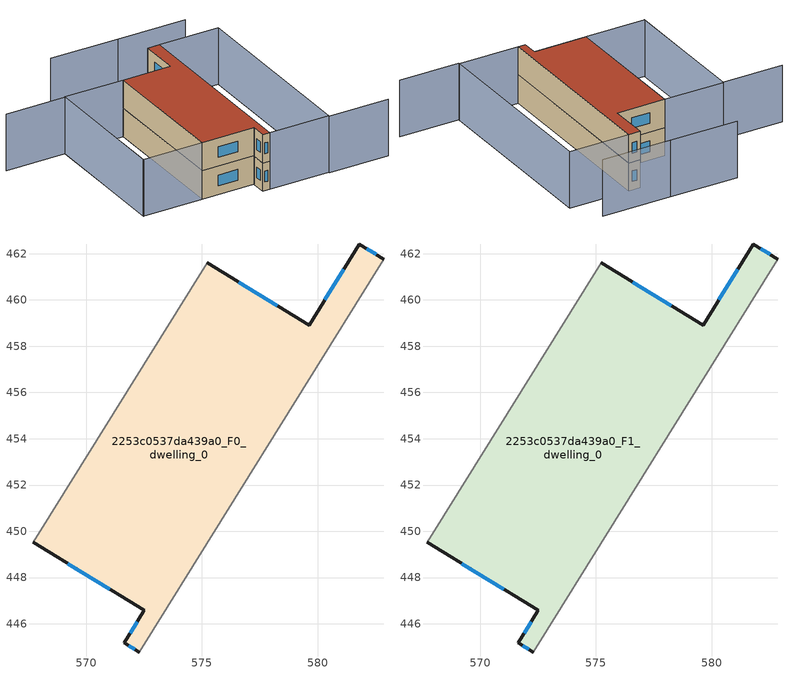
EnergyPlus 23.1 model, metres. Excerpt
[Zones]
2253c0537da439a0_F0_dwelling_0
 floor ground (EU_floor_Construction): 582.86,461.76 572.3,444.78 571.65,445.18 572.46,446.52 572.51,446.59 567.71,449.52 575.23,461.6 579.64,458.9 581.79,462.42 z0
 wall outside (EU_wall_Construction): 582.86,461.76 581.79,462.42 579.64,458.9 575.23,461.6 / 567.71,449.52 572.51,446.59 572.46,446.52 571.65,445.18 572.3,444.78 z0:3
 wall adiabatic (EU_wall_Construction): 572.3,444.78 582.86,461.76 / 575.23,461.6 567.71,449.52 z0:3
 window (EU_Window_Construction): 578.27,459.74 576.6,460.76 / 581.12,461.32 580.31,460 / 582.53,461.96 582.13,462.21 / 571.85,445.06 572.1,444.91 / 572.21,446.1 571.9,445.6 / 569.21,448.61 571.01,447.5 z0.93:2.07
2253c0537da439a0_F1_dwelling_0
 floor to 2253c0537da439a0_F0_dwelling_0 (EU_floor_Construction): 582.86,461.76 572.3,444.78 571.65,445.18 572.46,446.52 572.51,446.59 567.71,449.52 575.23,461.6 579.64,458.9 581.79,462.42 z3
 wall outside (EU_wall_Construction): 582.86,461.76 581.79,462.42 579.64,458.9 575.23,461.6 / 567.71,449.52 572.51,446.59 572.46,446.52 571.65,445.18 572.3,444.78 z3:6
 wall adiabatic (EU_wall_Construction): 572.3,444.78 582.86,461.76 / 575.23,461.6 567.71,449.52 z3:6
 window (EU_Window_Construction): 578.27,459.74 576.6,460.76 / 581.12,461.32 580.31,460 / 582.53,461.96 582.13,462.21 / 571.85,445.06 572.1,444.91 / 572.21,446.1 571.9,445.6 / 569.21,448.61 571.01,447.5 z3.93:5.07
 roof outside (EU_roof_Construction): 572.51,446.59 572.46,446.52 571.65,445.18 572.3,444.78 582.86,461.76 581.79,462.42 579.64,458.9 575.23,461.6 567.71,449.52 z6
shading: 564.34,468.32 569.77,464.94 / 569.77,464.94 562.26,452.86 / 583.13,437.95 577.69,441.33 / 577.69,441.33 588.26,458.32 / 588.3,461.84 582.09,465.7 / 582.09,465.7 575.88,469.56 / 572.3,444.78 582.87,461.77 / 582.87,461.77 588.31,458.39 / 588.31,458.39 577.74,441.4 / 577.74,441.4 572.3,444.78 / 575.23,461.6 567.71,449.52 / 567.71,449.52 562.28,452.9 / 562.28,452.9 569.79,464.98 / 569.79,464.98 575.23,461.6 z0:6
[Building]
EU S2 Campaign: North Axis=0; Terrain=City; Solar Distribution=FullExterior
[Site:Location]
Montreal-Trudeau.Intl.AP: Latitude=45.4667; Longitude=-73.75; Time Zone=-5; Elevation=36
[SizingPeriod:WeatherFileDays]
AnnualSizingPeriod: Begin Month=1; Begin Day of Month=1; End Month=12; End Day of Month=31; Day of Week for Start Day=Monday; Use Weather File Daylight Saving Period=No; Use Weather File Rain and Snow Indicators=No
[MATERIAL]
EU_InternalMass_Material: Roughness=MediumRough; Thickness=0.1; Conductivity=1; Density=1800; Specific Heat=900; Thermal Absorptance=0.9; Solar Absorptance=0.7; Visible Absorptance=0.7
[MATERIAL:NOMASS] Roughness=MediumRough; Thermal Absorptance=0.9; Solar Absorptance=0.7; Visible Absorptance=0.7
Name | Thermal Resistance
EU_wall_NoMass; EU_floor_NoMass | 1.51479
EU_roof_NoMass | 2.84114
[WINDOWMATERIAL:SIMPLEGLAZINGSYSTEM]
EU_Window_SimpleGlazing: UFactor=3.53504; Solar Heat Gain Coefficient=0.8; Visible Transmittance=0.8
[CONSTRUCTION]
EU_wall_Construction: EU_wall_NoMass
EU_roof_Construction: EU_roof_NoMass
EU_floor_Construction: EU_floor_NoMass
EU_Window_Construction: EU_Window_SimpleGlazing
EU_InternalMass_Construction: EU_InternalMass_Material
[ZONE] Type=1; Multiplier=1; Ceiling Height=autocalculate; Floor Area=autocalculate; Part of Total Floor Area=Yes
Name | Volume
2253c0537da439a0_F0_dwelling_0 | 292.314
2253c0537da439a0_F1_dwelling_0 | 292.313
[INTERNALMASS] Construction=EU_InternalMass_Construction; Surface Area=97.4379
Name | Zone or ZoneList
2253c0537da439a0_F0_dwelling_0_EU_InternalMass | 2253c0537da439a0_F0_dwelling_0
2253c0537da439a0_F1_dwelling_0_EU_InternalMass | 2253c0537da439a0_F1_dwelling_0
[OTHEREQUIPMENT] Fuel Type=Electricity; Design Level Calculation Method=Watts/Area; Power per Zone Floor Area=1; Fraction Latent=0; Fraction Radiant=0; Fraction Lost=0; Carbon Dioxide Generation Rate=0; EndUse Subcategory=EU_Step8_InternalGains
Name | Zone or ZoneList or Space or SpaceList | Schedule
EU_Step8_InternalGain_2253c0537da439a0_F0_dwelling_0_f000 | 2253c0537da439a0_F0_dwelling_0 | EU_Step8_GainSchedule_2253c0537da439a0_F0_dwelling_0_f000
EU_Step8_InternalGain_2253c0537da439a0_F1_dwelling_0_f000 | 2253c0537da439a0_F1_dwelling_0 | EU_Step8_GainSchedule_2253c0537da439a0_F1_dwelling_0_f000
[ZONEVENTILATION:DESIGNFLOWRATE] Schedule=EU_AlwaysOn; Design Flow Rate Calculation Method=AirChanges/Hour; Air Changes per Hour=0.775154; Ventilation Type=Natural; Fan Pressure Rise=0; Fan Total Efficiency=1; Constant Term Coefficient=1; Temperature Term Coefficient=0; Velocity Term Coefficient=0; Velocity Squared Term Coefficient=0; Minimum Indoor Temperature=-100; Maximum Indoor Temperature=100; Delta Temperature=-100; Minimum Outdoor Temperature=-100; Maximum Outdoor Temperature=100; Maximum Wind Speed=40
Name | Zone or ZoneList or Space or SpaceList
EU_ConstantAir_2253c0537da439a0_F0_dwelling_0 | 2253c0537da439a0_F0_dwelling_0
EU_ConstantAir_2253c0537da439a0_F1_dwelling_0 | 2253c0537da439a0_F1_dwelling_0
[HVACTEMPLATE:THERMOSTAT] Constant Heating Setpoint=20; Constant Cooling Setpoint=50
EU_HeatOnly_2253c0537da439a0_F0_dwelling_0; EU_HeatOnly_2253c0537da439a0_F1_dwelling_0
[HVACTEMPLATE:ZONE:IDEALLOADSAIRSYSTEM] System Availability Schedule=EU_AlwaysOn; Maximum Heating Supply Air Temperature=50; Minimum Cooling Supply Air Temperature=13; Maximum Heating Supply Air Humidity Ratio=0.0156; Minimum Cooling Supply Air Humidity Ratio=0.0077; Heating Limit=NoLimit; Cooling Limit=NoLimit; Heating Availability Schedule=EU_AlwaysOn; Cooling Availability Schedule=EU_CoolingOff; Dehumidification Control Type=ConstantSensibleHeatRatio; Cooling Sensible Heat Ratio=0.7; Dehumidification Setpoint=60; Humidification Control Type=None; Humidification Setpoint=30; Outdoor Air Method=None; Outdoor Air Flow Rate per Person=0.00944; Outdoor Air Flow Rate per Zone Floor Area=0; Outdoor Air Flow Rate per Zone=0; Demand Controlled Ventilation Type=None; Outdoor Air Economizer Type=NoEconomizer; Heat Recovery Type=None; Sensible Heat Recovery Effectiveness=0.7; Latent Heat Recovery Effectiveness=0.65
Name | Template Thermostat
2253c0537da439a0_F0_dwelling_0 | EU_HeatOnly_2253c0537da439a0_F0_dwelling_0
2253c0537da439a0_F1_dwelling_0 | EU_HeatOnly_2253c0537da439a0_F1_dwelling_0
[SIZING:ZONE] Zone Cooling Design Supply Air Temperature Input Method=SupplyAirTemperature; Zone Cooling Design Supply Air Temperature=13; Zone Heating Design Supply Air Temperature Input Method=SupplyAirTemperature; Zone Heating Design Supply Air Temperature=50; Zone Cooling Design Supply Air Humidity Ratio=0.008; Zone Heating Design Supply Air Humidity Ratio=0.008; Cooling Design Air Flow Method=DesignDay; Cooling Design Air Flow Rate=0; Cooling Minimum Air Flow per Zone Floor Area=0.000762; Cooling Minimum Air Flow=0; Cooling Minimum Air Flow Fraction=0.2; Heating Design Air Flow Method=DesignDay; Heating Design Air Flow Rate=0; Heating Maximum Air Flow per Zone Floor Area=0.002032; Heating Maximum Air Flow=0.141576; Heating Maximum Air Flow Fraction=0.3; Account for Dedicated Outdoor Air System=No; Dedicated Outdoor Air System Control Strategy=NeutralSupplyAir; Dedicated Outdoor Air Low Setpoint Temperature for Design=autosize; Dedicated Outdoor Air High Setpoint Temperature for Design=autosize; Zone Load Sizing Method=Sensible Load Only No Latent Load; Zone Latent Cooling Design Supply Air Humidity Ratio Input Method=HumidityRatioDifference; Zone Cooling Design Supply Air Humidity Ratio Difference=0.005; Zone Latent Heating Design Supply Air Humidity Ratio Input Method=HumidityRatioDifference; Zone Humidification Design Supply Air Humidity Ratio Difference=0.005
2253c0537da439a0_F0_dwelling_0; 2253c0537da439a0_F1_dwelling_0
[SCHEDULE:CONSTANT]
Name | Hourly Value
EU_AlwaysOn | 1
EU_CoolingOff | 0
[SCHEDULE:FILE] Column Number=1; Rows to Skip at Top=0; Number of Hours of Data=8760; Column Separator=Comma; Interpolate to Timestep=No; Minutes per Item=60; Adjust Schedule for Daylight Savings=Yes
Name | File
EU_Step8_GainSchedule_2253c0537da439a0_F0_dwelling_0_f000 | ../../schedules/2253c0537da439a0/2253c0537da439a0_F0_dwelling_0_f000_gain.csv
EU_Step8_GainSchedule_2253c0537da439a0_F1_dwelling_0_f000 | ../../schedules/2253c0537da439a0/2253c0537da439a0_F1_dwelling_0_f000_gain.csv
